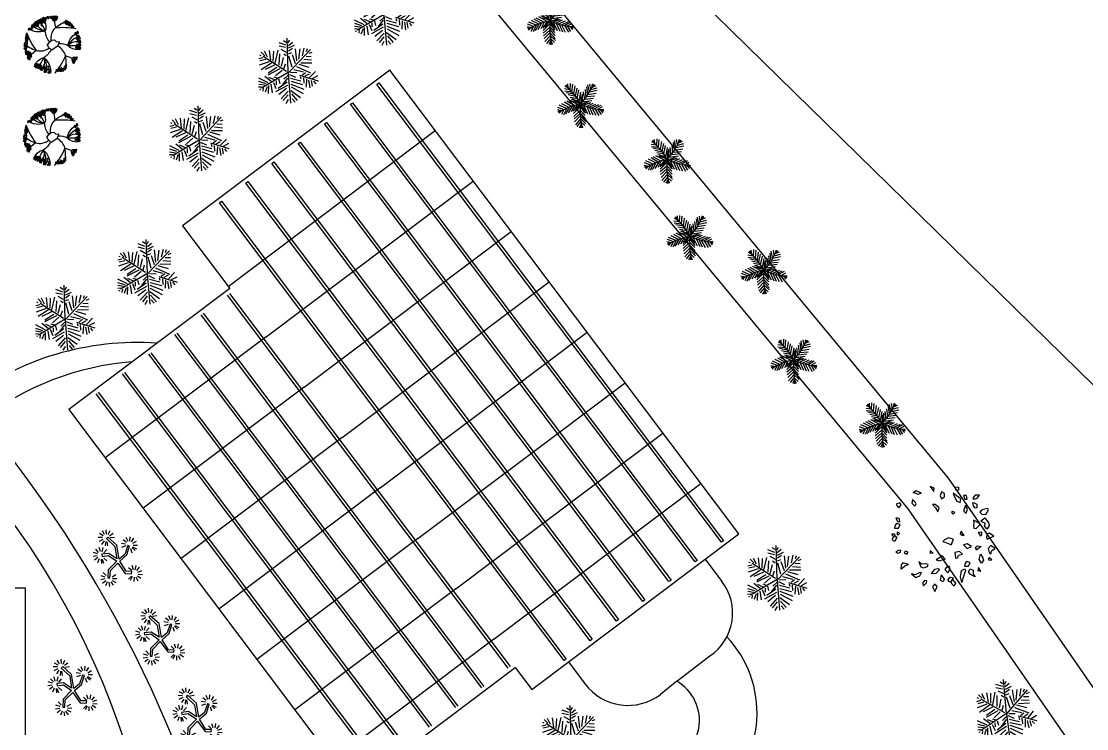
# Model space of a CAD drawing. Header units: millimetres. Extents: x -17017 to 2697, y 1903 to 18260.
# Drawn here: x -16956.95 to -16948.51, y 18242.45 to 18248.05 of the extents above; entities that cross this region are included whole.
import ezdxf

# ---------------------------------------------------------------- set-up
doc = ezdxf.new("R2010")
doc.units = ezdxf.units.MM
doc.linetypes.add('0', pattern=[0])
for name, color, linetype in [('1', 7, 'Continuous'), ('55', 7, 'Continuous'), ('A-Glaz', 92, 'Continuous'), ('CAY', 94, 'Continuous'), ('SO2', 3, 'Continuous'), ('TF1', 6, 'Continuous')]:
    doc.layers.add(name, color=color, linetype=linetype)
doc.styles.add('ATT', font='romans.shx')

# ---------------------------------------------------------------- blocks, each defined once
blk = doc.blocks.new('A$C5AA32782')
at = {"layer": 'CAY'}
for p, q in [((211.1, 882.5, 0), (201.2, 877.8, 0)), ((201.2, 877.8, 0), (211.1, 821.4, 0)), ((254.4, 859, 0), (211.1, 882.5, 0)), ((328.5, 887.1, 0), (288.5, 854.2, 0)), ((355.1, 891.8, 0), (328.5, 887.1, 0)), ((385, 873, 0), (355.1, 891.8, 0)), ((452.9, 931.4, 0), (426.3, 893.8, 0)), ((426.3, 893.8, 0), (432.9, 870.3, 0)), ((456.2, 922, 0), (452.9, 931.4, 0)), ((479.5, 870.3, 0), (456.2, 922, 0)), ((566, 945.5, 0), (539.4, 903.2, 0)), ((539.4, 903.2, 0), (566, 879.7, 0)), ((585.9, 912.6, 0), (566, 945.5, 0)), ((566, 879.7, 0), (602.6, 889.1, 0)), ((615.9, 903.2, 0), (585.9, 912.6, 0)), ((602.6, 889.1, 0), (615.9, 903.2, 0)), ((669.1, 912.6, 0), (652.5, 893.8, 0)), ((652.5, 893.8, 0), (662.4, 879.7, 0)), ((662.4, 879.7, 0), (672.4, 889.1, 0)), ((672.4, 889.1, 0), (669.1, 912.6, 0)), ((107, 781, 0), (77, 799.8, 0)), ((77, 799.8, 0), (77, 762.2, 0)), ((113.6, 752.8, 0), (107, 781, 0)), ((211.1, 821.4, 0), (234.4, 802.6, 0)), ((234.4, 802.6, 0), (251, 821.4, 0)), ((251, 821.4, 0), (254.4, 859, 0)), ((288.5, 854.2, 0), (288.5, 849.5, 0)), ((288.5, 849.5, 0), (315.2, 811.9, 0)), ((333.7, 796.5, 0), (313.8, 759, 0)), ((315.2, 811.9, 0), (325.1, 830.7, 0)), ((325.1, 830.7, 0), (331.8, 849.5, 0)), ((331.8, 849.5, 0), (345.1, 849.5, 0)), ((347, 805.9, 0), (333.7, 796.5, 0)), ((345.1, 849.5, 0), (358.4, 844.8, 0)), ((377, 777.7, 0), (347, 805.9, 0)), ((358.4, 844.8, 0), (381.7, 858.9, 0)), ((381.7, 858.9, 0), (385, 873, 0)), ((436.8, 821.9, 0), (416.8, 821.9, 0)), ((416.8, 821.9, 0), (420.1, 789, 0)), ((420.1, 789, 0), (440.1, 803.1, 0)), ((432.9, 870.3, 0), (462.9, 865.6, 0)), ((450.1, 807.8, 0), (436.8, 821.9, 0)), ((440.1, 803.1, 0), (450.1, 807.8, 0)), ((462.9, 865.6, 0), (479.5, 870.3, 0)), ((542.4, 778.7, 0), (549.1, 816.3, 0)), ((549.1, 816.3, 0), (575.7, 778.7, 0)), ((617.8, 810.6, 0), (644.5, 829.4, 0)), ((667.7, 796.5, 0), (617.8, 810.6, 0)), ((644.5, 829.4, 0), (674.4, 838.7, 0)), ((701, 820, 0), (667.7, 796.5, 0)), ((674.4, 838.7, 0), (701, 820, 0)), ((776.2, 813.8, 0), (739, 790.4, 0)), ((739, 790.4, 0), (772.2, 785.7, 0)), ((776.2, 813.8, 0), (772.2, 785.7, 0)), ((77, 762.2, 0), (107, 738.7, 0)), ((113.6, 687.1, 0), (80.3, 682.4, 0)), ((107, 738.7, 0), (113.6, 752.8, 0)), ((113.6, 668.3, 0), (113.6, 687.1, 0)), ((152.9, 755.4, 0), (147.3, 735.9, 0)), ((147.3, 735.9, 0), (175, 743.7, 0)), ((163.9, 778.9, 0), (152.9, 755.4, 0)), ((191.6, 778.9, 0), (163.9, 778.9, 0)), ((206.1, 691.9, 0), (172.9, 673.1, 0)), ((175, 743.7, 0), (194.4, 755.4, 0)), ((194, 755.2, 0), (191.6, 778.9, 0)), ((242.7, 677.8, 0), (206.1, 691.9, 0)), ((313.8, 759, 0), (307.1, 744.9, 0)), ((307.1, 744.9, 0), (333.7, 749.6, 0)), ((333.7, 749.6, 0), (353.7, 744.9, 0)), ((353.7, 744.9, 0), (380.3, 749.6, 0)), ((383.6, 768.3, 0), (377, 777.7, 0)), ((380.3, 749.6, 0), (383.6, 768.3, 0)), ((547, 726.4, 0), (523.7, 688.8, 0)), ((523.7, 688.8, 0), (533.7, 655.9, 0)), ((533.7, 655.9, 0), (566.9, 688.8, 0)), ((549.1, 778.7, 0), (542.4, 778.7, 0)), ((566.9, 688.8, 0), (547, 726.4, 0)), ((555.7, 764.6, 0), (549.1, 778.7, 0)), ((582.4, 774, 0), (555.7, 764.6, 0)), ((575.7, 778.7, 0), (582.4, 774, 0)), ((695, 715.3, 0), (685, 682.5, 0)), ((685, 682.5, 0), (701.6, 668.4, 0)), ((728.2, 701.2, 0), (695, 715.3, 0)), ((728.2, 663.7, 0), (728.2, 701.2, 0)), ((752.3, 715.2, 0), (765.6, 743.4, 0)), ((778.9, 701.1, 0), (752.3, 715.2, 0)), ((765.6, 743.4, 0), (802.2, 743.4, 0)), ((805.5, 719.9, 0), (778.9, 701.1, 0)), ((802.2, 743.4, 0), (825.4, 762.2, 0)), ((825.4, 762.2, 0), (805.5, 719.9, 0)), ((0.4, 572.3, 0), (5.9, 607.5, 0)), ((36.4, 591.8, 0), (0.4, 572.3, 0)), ((5.9, 607.5, 0), (33.6, 607.5, 0)), ((33.6, 607.5, 0), (36.4, 591.8, 0)), ((80.9, 587.7, 0), (60.9, 559.5, 0)), ((80.3, 682.4, 0), (80.3, 654.2, 0)), ((80.3, 654.2, 0), (113.6, 668.3, 0)), ((110.8, 630, 0), (80.9, 587.7, 0)), ((87.6, 568.9, 0), (134.1, 592.4, 0)), ((144.1, 625.3, 0), (110.8, 630, 0)), ((134.1, 592.4, 0), (144.1, 625.3, 0)), ((172.9, 673.1, 0), (212.8, 659, 0)), ((212.8, 659, 0), (226.1, 659, 0)), ((226.1, 659, 0), (242.7, 677.8, 0)), ((447.5, 660.3, 0), (407.6, 634.6, 0)), ((407.6, 634.6, 0), (430.9, 625.3, 0)), ((430.9, 625.3, 0), (447.5, 648.7, 0)), ((447.5, 660.3, 0), (447.5, 648.7, 0)), ((619.8, 646.7, 0), (593.2, 618.5, 0)), ((593.2, 618.5, 0), (603.2, 576.2, 0)), ((626.5, 609.1, 0), (619.8, 646.7, 0)), ((653.1, 599.7, 0), (626.5, 609.1, 0)), ((656.4, 580.9, 0), (653.1, 599.7, 0)), ((701.6, 668.4, 0), (728.2, 663.7, 0)), ((752.3, 668.3, 0), (768.9, 673, 0)), ((768.9, 635.4, 0), (752.3, 668.3, 0)), ((768.9, 673, 0), (842.1, 649.5, 0)), ((825.4, 626, 0), (768.9, 635.4, 0)), ((878.7, 640.1, 0), (825.4, 626, 0)), ((842.1, 649.5, 0), (878.7, 640.1, 0)), ((60.9, 559.5, 0), (87.6, 568.9, 0)), ((238.2, 576, 0), (227.1, 556.4, 0)), ((227.1, 556.4, 0), (238.2, 544.7, 0)), ((252.1, 560.3, 0), (238.2, 576, 0)), ((238.2, 544.7, 0), (252.1, 560.3, 0)), ((480.7, 559.5, 0), (469.6, 517.6, 0)), ((469.6, 517.6, 0), (486.2, 480, 0)), ((480.7, 559.5, 0), (532.8, 541.1, 0)), ((502.9, 465.9, 0), (519.5, 517.6, 0)), ((519.5, 517.6, 0), (532.8, 541.1, 0)), ((603.2, 576.2, 0), (656.4, 580.9, 0)), ((664, 488.3, 0), (631.4, 457.6, 0)), ((664, 488.3, 0), (678, 438.8, 0)), ((758.9, 532, 0), (732.3, 527.3, 0)), ((732.3, 527.3, 0), (732.3, 513.2, 0)), ((732.3, 513.2, 0), (745.6, 494.4, 0)), ((745.6, 494.4, 0), (758.9, 485, 0)), ((788.5, 511.1, 0), (758.9, 532, 0)), ((788.5, 511.1, 0), (758.9, 485, 0)), ((827.9, 533.9, 0), (835.1, 563.5, 0)), ((855.1, 511.8, 0), (827.9, 533.9, 0)), ((875, 540, 0), (835.1, 563.5, 0)), ((851.7, 554.1, 0), (885, 582.3, 0)), ((855.1, 511.8, 0), (865, 516.5, 0)), ((865, 516.5, 0), (875, 540, 0)), ((873.9, 540.7, 0), (888.3, 544.7, 0)), ((885, 582.3, 0), (911.6, 568.2, 0)), ((911.6, 568.2, 0), (888.3, 544.7, 0)), ((63.9, 482, 0), (47.2, 453.8, 0)), ((47.2, 453.8, 0), (83.8, 439.7, 0)), ((93.8, 482, 0), (63.9, 482, 0)), ((83.8, 439.7, 0), (110.4, 453.8, 0)), ((110.4, 453.8, 0), (93.8, 482, 0)), ((162.3, 372.1, 0), (192.8, 399.5, 0)), ((165.1, 395.5, 0), (162.3, 372.1, 0)), ((192.8, 430.8, 0), (165.1, 395.5, 0)), ((231.6, 419, 0), (192.8, 430.8, 0)), ((192.8, 399.5, 0), (231.6, 419, 0)), ((486.2, 480, 0), (502.9, 465.9, 0)), ((631.4, 457.6, 0), (651.4, 434.1, 0)), ((651.4, 434.1, 0), (671.4, 405.9, 0)), ((671.4, 405.9, 0), (678, 438.8, 0)), ((762.3, 435, 0), (752.8, 421.6, 0)), ((752.8, 421.6, 0), (759.9, 388.1, 0)), ((793.1, 404.9, 0), (762.3, 435, 0)), ((795.4, 358, 0), (793.1, 404.9, 0)), ((807.7, 450.2, 0), (846.9, 477.9, 0)), ((807.7, 450.2, 0), (856.9, 440.3, 0)), ((846.9, 477.9, 0), (870.2, 468.5, 0)), ((870.2, 468.5, 0), (856.9, 440.3, 0)), ((915.7, 415.1, 0), (891.6, 389.5, 0)), ((961, 393.8, 0), (915.7, 415.1, 0)), ((918.8, 372.4, 0), (961, 393.8, 0)), ((13.3, 387.6, 0), (0, 350, 0)), ((0, 350, 0), (43.2, 382.9, 0)), ((43.2, 382.9, 0), (13.3, 387.6, 0)), ((609.3, 376.3, 0), (585.9, 348.8, 0)), ((585.9, 348.8, 0), (612.6, 348.8, 0)), ((609.3, 376.3, 0), (612.6, 348.8, 0)), ((712.3, 330, 0), (705.7, 311.2, 0)), ((705.7, 311.2, 0), (709, 268.9, 0)), ((732.3, 325.3, 0), (712.3, 330, 0)), ((742.3, 287.7, 0), (732.3, 325.3, 0)), ((759.9, 388.1, 0), (795.4, 358, 0)), ((862, 320.6, 0), (858.7, 297.1, 0)), ((858.7, 297.1, 0), (885.3, 278.3, 0)), ((882, 315.9, 0), (862, 320.6, 0)), ((908.6, 287.7, 0), (882, 315.9, 0)), ((891.6, 389.5, 0), (918.8, 372.4, 0)), ((60.4, 268.9, 0), (37.1, 221.9, 0)), ((37.1, 221.9, 0), (57.1, 193.7, 0)), ((53.7, 207.8, 0), (70.4, 236, 0)), ((57.1, 193.7, 0), (53.7, 207.8, 0)), ((70.4, 236, 0), (60.4, 268.9, 0)), ((144.4, 214.7, 0), (116.7, 187.3, 0)), ((158.3, 222.5, 0), (144.4, 214.7, 0)), ((152.8, 183.4, 0), (177.7, 210.8, 0)), ((177.7, 210.8, 0), (158.3, 222.5, 0)), ((709, 268.9, 0), (689.1, 245.4, 0)), ((689.1, 245.4, 0), (735.6, 264.2, 0)), ((735.6, 264.2, 0), (742.3, 287.7, 0)), ((815.5, 254.8, 0), (785.5, 268.9, 0)), ((785.5, 268.9, 0), (788.8, 250.1, 0)), ((788.8, 250.1, 0), (808.8, 212.5, 0)), ((788.8, 250.1, 0), (808.8, 212.5, 0)), ((798.8, 179.6, 0), (832.1, 217.2, 0)), ((808.8, 212.5, 0), (798.8, 179.6, 0)), ((832.1, 217.2, 0), (815.5, 254.8, 0)), ((885.3, 278.3, 0), (908.6, 287.7, 0)), ((116.7, 187.3, 0), (152.8, 183.4, 0)), ((598.8, 147.3, 0), (591.7, 120.5, 0)), ((591.7, 120.5, 0), (608.3, 110.5, 0)), ((617.8, 137.2, 0), (598.8, 147.3, 0)), ((608.3, 110.5, 0), (617.8, 137.2, 0)), ((711.9, 149.9, 0), (699, 99.8, 0)), ((699, 99.8, 0), (715.7, 85.7, 0)), ((711.9, 149.9, 0), (729, 113.9, 0)), ((755.6, 81, 0), (729, 113.9, 0)), ((170.2, 85.7, 0), (146.9, 71.6, 0)), ((146.9, 71.6, 0), (160.2, 38.7, 0)), ((160.2, 38.7, 0), (173.5, 43.4, 0)), ((193.4, 62.2, 0), (170.2, 85.7, 0)), ((173.5, 43.4, 0), (193.4, 62.2, 0)), ((294.7, 67.6, 0), (288.1, 53.5, 0)), ((288.1, 53.5, 0), (288.1, 34.7, 0)), ((288.1, 34.7, 0), (321.3, 53.5, 0)), ((325.8, 72.5, 0), (294.7, 67.6, 0)), ((325.8, 72.5, 0), (321.3, 53.5, 0)), ((347.3, 75.1, 0), (337.3, 42.2, 0)), ((337.3, 42.2, 0), (354, 28.1, 0)), ((380.6, 61, 0), (347.3, 75.1, 0)), ((354, 28.1, 0), (380.6, 23.4, 0)), ((380.6, 23.4, 0), (380.6, 61, 0)), ((424.6, 70.4, 0), (418.1, 47.4, 0)), ((418.1, 47.4, 0), (440.3, 47.4, 0)), ((424.6, 70.4, 0), (437.5, 63.1, 0)), ((462.9, 36.2, 0), (435.8, 23.5, 0)), ((435.8, 23.5, 0), (435.8, 0, 0)), ((461.1, 15.9, 0), (435.8, 0, 0)), ((440.3, 47.4, 0), (437.5, 63.1, 0)), ((463.9, 47.9, 0), (460.6, 10.4, 0)), ((460.6, 10.4, 0), (483.9, 1, 0)), ((497.2, 29.2, 0), (463.9, 47.9, 0)), ((483.9, 1, 0), (497.2, 15.1, 0)), ((497.2, 15.1, 0), (497.2, 29.2, 0)), ((601.4, 77.9, 0), (581.4, 82.6, 0)), ((581.4, 82.6, 0), (584.8, 59.1, 0)), ((584.8, 59.1, 0), (598.1, 35.6, 0)), ((598.1, 35.6, 0), (608, 54.4, 0)), ((608, 54.4, 0), (601.4, 77.9, 0)), ((715.7, 85.7, 0), (755.6, 81, 0))]:
    blk.add_line(p, q, dxfattribs=at)
blk = doc.blocks.new('CAY1')
at = {"layer": 'SO2'}
for p, q in [((139, 240), (86, 353)), ((149, 284), (92, 387)), ((158, 335), (118, 410)), ((150, 289), (258, 352)), ((157, 330), (245, 387)), ((165, 386), (158, 427)), ((163, 369), (216, 416)), ((164, 389), (190, 426)), ((-203, 248), (-244, 254)), ((-156, 226), (-241, 211)), ((-206, 249), (-233, 284)), ((-110, 202), (-226, 179)), ((-188, 241), (-216, 306)), ((-72, 179), (-196, 163)), ((-152, 224), (-179, 325)), ((-115, 204), (-142, 327)), ((-74, 180), (-96, 308)), ((-41, 158), (-54, 288)), ((-3, 131), (-19, 269)), ((40, 96), (19, 244)), ((80, 73), (38, 196)), ((95, 108), (51, 227)), ((113, 155), (62, 261)), ((76, 64), (63, 212)), ((126, 195), (76, 307)), ((95, 108), (230, 174)), ((115, 160), (241, 217)), ((129, 204), (249, 256)), ((139, 242), (255, 303)), ((-50, -18), (-177, 10)), ((-33, 153), (-155, 139)), ((-12, 10), (-148, 37)), ((1, 128), (-116, 112)), ((35, 40), (-113, 66)), ((40, 96), (-87, 91)), ((76, 64), (-69, 98)), ((68, 71), (-61, 69)), ((-8, 13), (-29, -103)), ((76, 64), (-1, -63)), ((35, 40), (0, -83)), ((86, 18), (15, -115)), ((67, 59), (29, -65)), ((76, 64), (212, 122)), ((76, 64), (173, -48)), ((78, 54), (184, -20)), ((86, 63), (189, 141)), ((86, 18), (192, -53)), ((123, 59), (223, 139)), ((123, 59), (227, -48)), ((174, 57), (259, 138)), ((179, 56), (272, -46)), ((216, 56), (307, 139)), ((225, 57), (312, -41)), ((262, 58), (354, 144)), ((265, 58), (358, -32)), ((307, 62), (388, 148)), ((312, 63), (406, -20)), ((354, 69), (435, 3)), ((359, 69), (418, 131)), ((393, 76), (453, 40)), ((410, 79), (446, 98)), ((412, 80), (455, 68)), ((-147, -103), (-251, -98)), ((-174, -132), (-244, -138)), ((-117, -74), (-241, -62)), ((-187, -147), (-229, -162)), ((-81, -42), (-210, -24)), ((-186, -144), (-204, -182)), ((-150, -106), (-162, -191)), ((-113, -70), (-127, -188)), ((-79, -41), (-102, -163)), ((-43, -12), (-67, -132)), ((100, -37), (32, -157)), ((115, -80), (49, -193)), ((129, -117), (71, -234)), ((147, -161), (97, -276)), ((99, -31), (202, -87)), ((112, -72), (218, -132)), ((128, -115), (237, -176)), ((145, -157), (252, -207)), ((166, -199), (129, -296)), ((168, -203), (245, -241)), ((185, -234), (169, -303)), ((193, -249), (223, -278)), ((195, -251), (196, -296))]:
    blk.add_line(p, q, dxfattribs=at)
for centre, start, end in [((-809, 482), 334.7283, 356.9267), ((-595, -649), 46.7283, 68.9267), ((546, -794), 118.7283, 140.9267), ((200, 1035), 262.7283, 284.9267), ((1037, 246), 190.7283, 212.9267)]:
    blk.add_arc(centre, 979, start, end, dxfattribs=at)
blk = doc.blocks.new('12PPLT13')
at = {"color": 0, "linetype": 'ByBlock'}
for p, q in [((0.043, 0.216), (0.118, 0.512)), ((0.018, 0.032), (-0.372, 0.365)), ((-0.313, 0.348), (-0.334, 0.395)), ((-0.264, 0.301), (-0.264, 0.385)), ((-0.213, 0.267), (-0.209, 0.393)), ((-0.154, 0.223), (-0.166, 0.397)), ((-0.13, 0.192), (-0.091, 0.357)), ((-0.091, 0.16), (-0.004, 0.385)), ((0.072, 0.374), (-0.032, 0.463)), ((0.05, 0.305), (0.011, 0.37)), ((0.082, 0.423), (0.032, 0.506)), ((0.114, 0.402), (0.206, 0.423)), ((0.114, 0.362), (0.232, 0.388)), ((0.125, 0.441), (0.165, 0.477)), ((-0.269, 0.244), (-0.391, 0.267)), ((-0.34, 0.304), (-0.387, 0.319)), ((-0.209, 0.188), (-0.374, 0.2)), ((-0.044, 0.117), (-0.012, 0.275)), ((0.039, 0.256), (-0.007, 0.309)), ((0.003, 0.07), (0.003, 0.172)), ((0.064, 0.226), (0.1, 0.238)), ((0.078, 0.277), (0.167, 0.287)), ((0.092, 0.327), (0.224, 0.327)), ((0.095, 0.074), (0.13, 0.239)), ((0.145, 0.085), (0.185, 0.271)), ((0.189, 0.085), (0.26, 0.294)), ((0.236, 0.093), (0.327, 0.286)), ((0.292, 0.089), (0.393, 0.247)), ((0.346, 0.104), (0.445, 0.2)), ((0.007, 0.034), (-0.532, -0.012)), ((-0.461, 0.009), (-0.508, 0.027)), ((-0.421, 0.013), (-0.475, 0.073)), ((-0.38, 0.017), (-0.429, 0.11)), ((-0.335, 0.019), (-0.382, 0.08)), ((-0.181, 0.16), (-0.372, 0.13)), ((-0.289, 0.021), (-0.311, 0.073)), ((-0.134, 0.14), (-0.275, 0.084)), ((-0.079, 0.089), (-0.252, 0.031)), ((-0.006, 0.006), (-0.224, -0.376)), ((0.007, 0.034), (0.279, -0.377)), ((0.018, 0.032), (0.492, 0.097)), ((0.039, 0.054), (0.078, 0.153)), ((0.055, 0.031), (0.118, -0.029)), ((0.098, 0.026), (0.204, -0.048)), ((0.161, 0.022), (0.271, -0.115)), ((0.213, 0.031), (0.327, -0.151)), ((0.264, 0.022), (0.367, -0.096)), ((0.303, 0.05), (0.433, -0.057)), ((0.361, 0.05), (0.457, -0.021)), ((0.421, 0.117), (0.472, 0.168)), ((0.436, 0.054), (0.5, 0.022)), ((-0.464, -0.026), (-0.49, -0.07)), ((-0.421, -0.026), (-0.454, -0.137)), ((-0.382, -0.03), (-0.4, -0.134)), ((-0.306, -0.009), (-0.35, -0.098)), ((-0.13, -0.183), (-0.335, -0.147)), ((-0.106, -0.115), (-0.28, -0.115)), ((-0.252, -0.011), (-0.278, -0.054)), ((-0.083, -0.08), (-0.224, -0.053)), ((-0.048, -0.037), (-0.126, -0.017)), ((-0.059, -0.151), (0.039, -0.286)), ((-0.04, -0.104), (0.067, -0.289)), ((-0.019, -0.066), (0.075, -0.164)), ((0.109, -0.131), (0.095, -0.185)), ((0.12, -0.114), (0.189, -0.092)), ((0.153, -0.15), (0.217, -0.147)), ((0.178, -0.194), (0.275, -0.148)), ((-0.173, -0.254), (-0.323, -0.28)), ((-0.158, -0.214), (-0.316, -0.214)), ((-0.217, -0.308), (-0.308, -0.359)), ((-0.177, -0.333), (-0.151, -0.423)), ((-0.145, -0.277), (-0.083, -0.43)), ((-0.126, -0.237), (-0.012, -0.395)), ((-0.098, -0.19), (-0.02, -0.336)), ((0.165, -0.23), (0.092, -0.334)), ((0.139, -0.18), (0.104, -0.269)), ((0.189, -0.273), (0.121, -0.427)), ((0.206, -0.308), (0.178, -0.423)), ((0.206, -0.23), (0.342, -0.202)), ((0.232, -0.33), (0.222, -0.423)), ((0.232, -0.269), (0.356, -0.266)), ((0.253, -0.287), (0.342, -0.316)), ((-0.237, -0.352), (-0.292, -0.411)), ((-0.233, -0.408), (-0.241, -0.43)), ((-0.201, -0.38), (-0.181, -0.443)), ((0.261, -0.377), (0.267, -0.423)), ((0.275, -0.348), (0.328, -0.352)), ((0.293, -0.395), (0.311, -0.401))]:
    blk.add_line(p, q, dxfattribs=at)
at = {"color": 0, "linetype": 'ByBlock', "style": 'ATT'}
for tag, p, flags in [('ITEM', (-1, -3.25), 3), ('ROOM_NUMBER', (-1, -4.583), 1)]:
    blk.add_attdef(tag, p, '', height=1, dxfattribs=dict(at, flags=flags))
blk = doc.blocks.new('Archi.Space.tree2645')
at = {"layer": 'CAY'}
for p, q in [((119.366, 52.059), (119.166, 52.381)), ((119.525, 52.098), (119.502, 52.476)), ((119.683, 52.056), (119.843, 52.4)), ((119.802, 51.945), (120.106, 52.17)), ((119.19, 51.796), (118.812, 51.804)), ((119.216, 51.635), (118.879, 51.462)), ((119.245, 51.95), (118.916, 52.137)), ((119.315, 51.505), (119.101, 51.193)), ((119.464, 51.438), (119.424, 51.061)), ((119.546, 51.434), (119.6, 51.059)), ((119.854, 51.79), (120.228, 51.844)), ((121.201, 51.224), (120.827, 51.283)), ((121.276, 51.37), (120.974, 51.599)), ((121.41, 51.463), (121.254, 51.807)), ((121.573, 51.48), (121.6, 51.857)), ((121.724, 51.418), (121.927, 51.737)), ((121.827, 51.292), (122.158, 51.475)), ((118.744, 50.367), (118.384, 50.486)), ((118.841, 50.498), (118.581, 50.773)), ((118.989, 50.567), (118.892, 50.933)), ((119.152, 50.557), (119.241, 50.925)), ((119.291, 50.471), (119.544, 50.753)), ((121.205, 51.061), (120.849, 50.934)), ((121.615, 50.83), (121.742, 50.474)), ((121.757, 50.911), (122.038, 50.658)), ((121.809, 50.975), (122.143, 50.799)), ((121.858, 51.131), (122.236, 51.135)), ((118.72, 50.205), (118.348, 50.138)), ((118.777, 50.052), (118.481, 49.816)), ((118.9, 49.944), (118.752, 49.596)), ((119.059, 49.908), (119.095, 49.531)), ((119.141, 49.92), (119.268, 49.563)), ((119.282, 50.001), (119.564, 49.748)), ((122.043, 48.981), (122.111, 49.353)), ((119.418, 48.339), (119.056, 48.451)), ((119.512, 48.472), (119.247, 48.743)), ((120.026, 48.366), (120.354, 48.557)), ((121.716, 48.433), (121.456, 48.158)), ((121.736, 48.903), (121.461, 49.163)), ((121.715, 48.636), (121.715, 48.636)), ((121.88, 48.981), (121.762, 49.34)), ((122.187, 48.903), (122.423, 49.198)), ((122.224, 48.454), (122.538, 48.242)), ((122.276, 48.766), (122.625, 48.913)), ((122.289, 48.603), (122.666, 48.567)), ((119.398, 48.177), (119.027, 48.103)), ((119.458, 48.025), (119.167, 47.783)), ((119.583, 47.92), (119.442, 47.569)), ((119.743, 47.887), (119.786, 47.511)), ((119.899, 47.934), (120.116, 47.624)), ((120.014, 48.05), (120.353, 47.88)), ((120.06, 48.206), (120.439, 48.218)), ((121.779, 48.38), (121.594, 48.05)), ((121.933, 48.327), (121.928, 47.948)), ((122.095, 48.353), (122.27, 48.018))]:
    blk.add_line(p, q, dxfattribs=at)
blk.add_lwpolyline([(120.423, 49.938), (119.723, 50.4), (119.116, 50.337), (119.147, 50.148), (119.708, 50.232), (120.423, 49.728), (119.676, 48.972), (119.645, 48.279), (119.817, 48.279), (119.863, 48.909), (120.517, 49.56), (121.17, 48.657), (121.715, 48.636), (121.746, 48.825), (121.248, 48.846), (120.688, 49.728), (121.295, 50.274), (121.544, 51.051), (121.388, 51.093), (121.124, 50.316), (120.626, 49.917), (120.423, 51.135), (119.645, 51.828), (119.521, 51.702), (120.252, 51.009)], close=True, dxfattribs=at)
blk = doc.blocks.new('Agac-p8')
at = {"layer": 'TF1', "color": 34}
for points in [[(16, 279, -0.2826), (-12, 229), (-24, 165, 0.08666), (-144, 235)], [(-12, 229, -0.332157), (-47, 274, 2.110716)], [(107, 261, 0.297027), (76, 134, 0.202579), (210, 192)], [(143, 244, 0.034752), (76, 134, 0.322006), (167, 229)], [(-55, 12, 0.124299), (-145, -8, 0.235359), (-244, 124, 3.344811)], [(18, 39, 0.239145), (-24, 165, 0.066971), (-223, 159)], [(33, 25, 0.160891), (76, 134, 0.235359), (239, 155, 3.344811)], [(259, 119, -0.066971), (165, -57, -0.237273), (36, -31)], [(-261, 80, -0.202579), (-145, -8, 0.322006), (-272, 24)], [(286, 12, -0.08666), (165, -57), (214, -99, 0.2826), (244, -149)], [(-270, -44, 0.297027), (-145, -8, -0.034752), (-273, -4)], [(-240, -132, -0.2826), (-183, -131), (-122, -109), (-122, -109, -0.217045), (-45, -15)], [(20, -47, 0.144947), (89, -127, 0.235359), (24, -279, 3.344811)], [(-183, -131, -0.332157), (-205, -184, 2.110716)], [(-122, -249, -0.08666), (-122, -109), (-122, -109, 0.066971), (-16, -279)], [(71, -272, -0.202579), (89, -127, 0.322006), (124, -254)], [(182, -218, 0.297027), (89, -127, -0.034752), (149, -241)]]:
    blk.add_lwpolyline(points, format="xyb", dxfattribs=at)
blk.add_lwpolyline([(-57, 15), (-44, -16), (12, -54), (43, -24), (55, -2), (31, 27), (13, 44), (-15, 47), (-32, 27), (-59, 30)], close=True, dxfattribs=at)
at = {"layer": 'TF1', "color": 82}
blk.add_lwpolyline([(214, -99, -0.332157), (271, -91, 2.110716)], format="xyb", dxfattribs=at)
for centre in [(-165, 212), (-153, 212), (-151, 220), (-138, 225), (-138, 204), (-132, 221), (-124, 231), (-124, 210), (-108, 216), (-32, 272), (-32, 251), (-22, 272), (-22, 265), (-22, 251), (-22, 243), (-9, 272), (-9, 251), (-1, 263), (-1, 241), (5, 272), (5, 251), (21, 270), (21, 261), (38, 268), (46, 259), (54, 267), (68, 257), (74, 259), (74, 237), (85, 239), (85, 218), (91, 259), (91, 237), (103, 253), (103, 239), (103, 231), (103, 218), (111, 212), (121, 243), (121, 221), (125, 227), (125, 206), (132, 237), (132, 216), (142, 235), (142, 214), (146, 214), (152, 227), (152, 206), (158, 204), (168, 220), (176, 210), (181, 204), (-243, 116), (-238, 124), (-232, 110), (-218, 110), (-198, 173), (-189, 178), (-181, 196), (-181, 174), (-165, 190), (-153, 190), (-151, 198), (-132, 200), (111, 190), (146, 192), (158, 182), (168, 198), (176, 188), (181, 182), (193, 194), (193, 173), (207, 176), (207, 155), (215, 157), (230, 153), (238, 149), (258, 104), (-267, 24), (-265, -4), (-261, 63), (-261, 41), (-261, 10), (-255, 33), (-255, 22), (-251, 0), (-249, 84), (-249, 73), (-247, 57), (-243, 47), (-240, 82), (-240, 32), (-234, 73), (-234, -4), (-230, 59), (-224, 98), (248, 73), (248, 51), (254, 35), (254, 14), (256, -2), (258, 82), (262, 86), (262, 65), (264, 39), (266, 65), (266, 43), (273, 18), (273, -4), (-265, -33), (-259, -15), (-257, -41), (-255, -23), (-245, -14), (-243, -35), (-238, -27), (-224, -27), (221, -86), (221, -108), (226, -76), (226, -98), (234, -102), (240, -70), (240, -92), (246, -86), (246, -108), (246, -109), (254, -68), (254, -90), (256, -23), (256, -68), (262, -88), (264, -21), (264, -43), (268, -49), (268, -70), (279, -15), (279, -37), (-232, -125), (-228, -143), (-216, -139), (-212, -160), (-208, -153), (-204, -129), (-204, -174), (-200, -151), (-195, -153), (-128, -200), (-114, -213), (48, -213), (91, -207), (119, -203), (127, -200), (134, -198), (146, -194), (158, -190), (158, -211), (162, -202), (170, -196), (213, -115), (228, -119), (228, -141), (234, -123), (246, -131), (-126, -223), (-118, -237), (-104, -237), (-101, -251), (-93, -241), (-85, -254), (-81, -231), (-71, -254), (-65, -243), (-57, -256), (-54, -233), (-44, -256), (-34, -250), (25, -258), (33, -272), (37, -249), (46, -272), (48, -235), (62, -250), (70, -264), (74, -241), (82, -223), (82, -245), (84, -264), (91, -229), (109, -223), (109, -245), (119, -225), (125, -215), (125, -237), (127, -221), (134, -219), (140, -223), (146, -215), (162, -223), (170, -217)]:
    blk.add_circle(centre, 5.54, dxfattribs=at)

msp = doc.modelspace()

# ---------------------------------------------------------------- linework, layer by layer
at = {"layer": '1', "linetype": '0'}
for p, q in [((-16955.3131, 18245.9524), (-16953.6726, 18247.1865)), ((-16955.0125, 18245.5528), (-16953.3721, 18246.7869)), ((-16954.7119, 18245.1533), (-16953.0715, 18246.3874)), ((-16954.4113, 18244.7537), (-16952.7709, 18245.9878)), ((-16954.1107, 18244.3542), (-16952.4703, 18245.5883)), ((-16955.0121, 18245.5531), (-16956.2881, 18244.5934)), ((-16953.8102, 18243.9546), (-16952.1697, 18245.1887)), ((-16954.7116, 18245.1535), (-16955.9876, 18244.1938)), ((-16954.4111, 18244.7539), (-16955.6871, 18243.7942)), ((-16953.5096, 18243.555), (-16951.8691, 18244.7891)), ((-16954.1105, 18244.3543), (-16955.3865, 18243.3946)), ((-16953.209, 18243.1555), (-16951.5685, 18244.3896)), ((-16952.9085, 18242.756), (-16951.2679, 18243.99)), ((-16953.81, 18243.9547), (-16955.086, 18242.995)), ((-16953.5095, 18243.5551), (-16954.7855, 18242.5955)), ((-16953.2089, 18243.1555), (-16954.4849, 18242.1959))]:
    msp.add_line(p, q, dxfattribs=at)
at = {"layer": '1'}
for p, q in [((-16951.5352, 18243.789), (-16951.4029, 18243.6132)), ((-16952.6172, 18242.975), (-16952.485, 18242.7992)), ((-16951.7607, 18242.8232), (-16951.4976, 18243.0226)), ((-16951.7607, 18242.8232), (-16951.8892, 18242.7179))]:
    msp.add_line(p, q, dxfattribs=at)
at = {"layer": '1', "color": 7, "linetype": 'Continuous'}
for points in [[(-16942.6068, 18233.9082), (-16947.5156, 18241.4065), (-16949.6066, 18244.431), (-16953.5604, 18249.2045), (-16956.3965, 18251.9466), (-16961.9204, 18256.2693)], [(-16946.4588, 18243.2108), (-16954.322, 18250.914), (-16960.3336, 18256.0768)], [(-16942.6068, 18233.1779), (-16947.8475, 18241.1832), (-16949.9258, 18244.1892), (-16953.8544, 18248.9323), (-16956.6595, 18251.6445), (-16962.1669, 18255.9543)]]:
    msp.add_lwpolyline(points, dxfattribs=at)
at = {"layer": '1', "linetype": 'ByBlock'}
for points in [[(-16954.0338, 18247.6666), (-16955.6742, 18246.4325), (-16955.3001, 18245.9352), (-16956.576, 18244.9753), (-16954.3156, 18241.9706), (-16953.0397, 18242.9305), (-16952.9084, 18242.7559), (-16951.2679, 18243.99), (-16954.0338, 18247.6666)], [(-16953.0954, 18242.9261), (-16955.3198, 18245.8828)], [(-16955.3038, 18245.8949), (-16953.0795, 18242.9381)], [(-16953.3032, 18242.7698), (-16955.5276, 18245.7265)], [(-16955.5116, 18245.7385), (-16953.2872, 18242.7818)], [(-16953.511, 18242.6135), (-16955.7353, 18245.5702)], [(-16955.7193, 18245.5822), (-16953.495, 18242.6255)], [(-16955.9271, 18245.4259), (-16953.7028, 18242.4692)], [(-16953.7188, 18242.4572), (-16955.9431, 18245.4139)], [(-16953.9265, 18242.3009), (-16956.1509, 18245.2576)], [(-16956.1349, 18245.2696), (-16953.9105, 18242.3129)], [(-16954.1343, 18242.1446), (-16956.3586, 18245.1013)], [(-16956.3427, 18245.1133), (-16954.1183, 18242.1566)]]:
    msp.add_lwpolyline(points, dxfattribs=at)
for points in [[(-16951.4061, 18243.9241), (-16954.1356, 18247.5524), (-16954.1196, 18247.5644), (-16951.3901, 18243.9362)], [(-16951.6139, 18243.7678), (-16954.3434, 18247.3961), (-16954.3274, 18247.4081), (-16951.5979, 18243.7799)], [(-16951.8216, 18243.6115), (-16954.5512, 18247.2398), (-16954.5352, 18247.2518), (-16951.8056, 18243.6236)], [(-16952.0294, 18243.4552), (-16954.7589, 18247.0835), (-16954.743, 18247.0955), (-16952.0134, 18243.4672)], [(-16952.2372, 18243.2989), (-16954.9667, 18246.9272), (-16954.9507, 18246.9392), (-16952.2212, 18243.3109)], [(-16952.4449, 18243.1426), (-16955.1745, 18246.7709), (-16955.1585, 18246.7829), (-16952.429, 18243.1546)], [(-16952.6527, 18242.9863), (-16955.3822, 18246.6146), (-16955.3663, 18246.6266), (-16952.6367, 18242.9983)]]:
    msp.add_lwpolyline(points, close=True, dxfattribs=at)
at = {"layer": '1', "linetype": '0'}
for centre, radius, start, end in [((-16956.036, 18243.2576), 2.2494, 85.94089, 127.31699), ((-16955.9019, 18243.1277), 2.2321, 94.41516, 127.76212), ((-16962.1538, 18240.3655), 6.338, 358.79683, 49.77949), ((-16964.7558, 18238.6714), 9.7341, 9.86917, 39.723), ((-16952.007, 18242.57), 0.8833, 309.96059, 43.17904), ((-16951.94, 18242.5114), 0.3597, 279.1368, 60.10025)]:
    msp.add_arc(centre, radius, start, end, dxfattribs=at)
at = {"layer": '1'}
for centre, radius, start, end in [((-16951.7273, 18243.3624), 0.4101, 304.06271, 37.71361), ((-16952.1469, 18243.0535), 0.4231, 216.9539, 307.51825)]:
    msp.add_arc(centre, radius, start, end, dxfattribs=at)
at = {"layer": '55', "linetype": 'ByBlock'}
msp.add_lwpolyline([(-16958.3474, 18243.5629), (-16956.9227, 18243.5629), (-16956.9227, 18238.4333), (-16958.3124, 18238.4333)], dxfattribs=at)

# ---------------------------------------------------------------- block references
at = {"xscale": 0.0005, "yscale": 0.0005, "zscale": 0.0005, "rotation": 270}
for p in [(-16952.7944, 18248.0952), (-16952.5535, 18247.4358), (-16951.8672, 18246.9955), (-16951.6865, 18246.3888), (-16951.1005, 18246.1179), (-16950.8641, 18245.4076), (-16950.1649, 18244.9031)]:
    msp.add_blockref('CAY1', p, dxfattribs=at)
at = {"xscale": 0.09063621179513193, "yscale": 0.09063621179513193, "zscale": 0.09063621179513193}
for p in [(-16967.1108, 18239.2665), (-16966.7748, 18238.6443), (-16967.4683, 18238.2406), (-16966.4791, 18238.0131)]:
    msp.add_blockref('Archi.Space.tree2645', p, dxfattribs=at)
at = {"layer": 'A-Glaz', "xscale": 0.5, "yscale": 0.5, "zscale": 0.5}
for p, rotation in [((-16954.0953, 18248.1127), 266.9738346596274), ((-16954.8542, 18247.6529), 266.9738346596274), ((-16955.56, 18247.1162), 266.9738346596274), ((-16955.9706, 18246.0584), 266.9738346596274), ((-16956.6215, 18245.6958), 266.9738346596274), ((-16950.9811, 18243.633), 266.9738346596274), ((-16949.1645, 18242.5689), 270)]:
    msp.add_blockref('12PPLT13', p, dxfattribs=dict(at, rotation=rotation))
at = {"layer": 'CAY'}
for name, p, xscale, yscale, zscale, rotation in [('A$C5AA32782', (-16950.0554, 18244.3648, 0), 0.0008657632784185774, 0.0008657632784185774, 0.0008657632784185774, 270), ('12PPLT13', (-16952.6122, 18242.3632), 0.5, 0.5, 0.5, 266.9738346596274)]:
    msp.add_blockref(name, p, dxfattribs=dict(at, xscale=xscale, yscale=yscale, zscale=zscale, rotation=rotation))
at = {"layer": 'TF1', "xscale": -0.0008118281335062835, "yscale": 0.0008118281335173591, "zscale": 0.0008118281335180974}
for p in [(-16956.7007, 18247.8685), (-16956.7055, 18247.136)]:
    msp.add_blockref('Agac-p8', p, dxfattribs=at)

doc.saveas('drawing.dxf')
